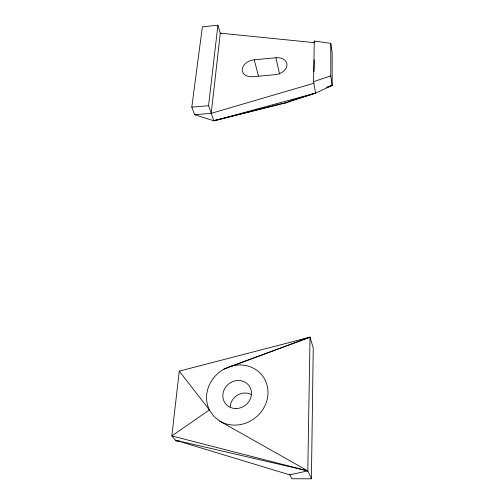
<?xml version="1.0" encoding="UTF-8"?>
<svg xmlns="http://www.w3.org/2000/svg" width="504" height="504" viewBox="0 0 504 504"><rect width="100%" height="100%" fill="white"/><g stroke="black" fill="none" stroke-linecap="round" stroke-linejoin="round"><path stroke-width="0.76" d="M292.333 100.309L315.567 93.101L332.174 85.441L330.769 75.928L330.788 43.35L314.263 41.045L313.564 81.673L315.567 93.101L285.434 102.961L213.841 120.796L194.664 114.717L191.803 107.132L202.381 26.813L217.911 25.2L220.273 33.169L211.239 113.343L194.664 114.717M311.415 478.8L307.799 470.881L175.518 440.231L289.781 474.863L291.848 478.75L311.415 478.8L313.242 348.012L310.017 337.17L179.267 371.146L171.826 435.929L176.249 441.076L179.38 441.057M314.036 71.555L314.238 59.844M279.922 104.026L213.841 120.796L208.568 105.701L217.911 25.2M291.583 100.542L285.434 102.961L280.684 103.837M292.32 100.271L294.531 99.445M326.271 87.639L328.482 86.814M329.962 86.266L332.174 85.441L332.149 53.027L330.788 43.35M223.915 369.174L310.017 337.17L307.799 470.881L289.781 474.863M231.349 366.131L310.017 337.17L301.033 339.923M216.77 119.75L213.841 120.796L315.567 93.101M313.564 81.673L330.769 75.928M327.033 87.142L332.174 85.441L330.63 85.585M211.239 113.343L313.841 83.267M330.656 85.8L332.174 85.441M254.249 59.806L275.909 57.752A11.705 8.297 -14.3 0 1 286.99 65.155A11.705 8.297 -14.3 0 1 274.976 74.705L252.964 76.709A11.636 8.228 -15.6 0 1 242.235 69.313A11.636 8.228 -15.6 0 1 254.249 59.806L258.426 76.003M191.803 107.132L208.568 105.701M221.804 33.478L220.273 33.169L314.527 42.664L314.263 41.045M219.7 421.079L307.799 470.881L171.826 435.929L209.393 409.928A31.708 29.024 -38.2 0 1 234.675 365.394A31.708 29.024 -38.2 0 1 266.937 400.321A31.708 29.024 -38.2 0 1 219.7 421.079L213.709 416.228L209.393 409.928L179.267 371.146M275.909 57.752L279.581 74.075M230.171 406.709A14.276 13.192 -40.2 0 1 251.54 394.682M236.313 408.542A14.792 13.539 -38.2 0 0 249.946 387.16A14.792 13.539 -38.2 0 0 225.175 387.841A14.792 13.539 -38.2 0 0 236.313 408.542"/></g></svg>
